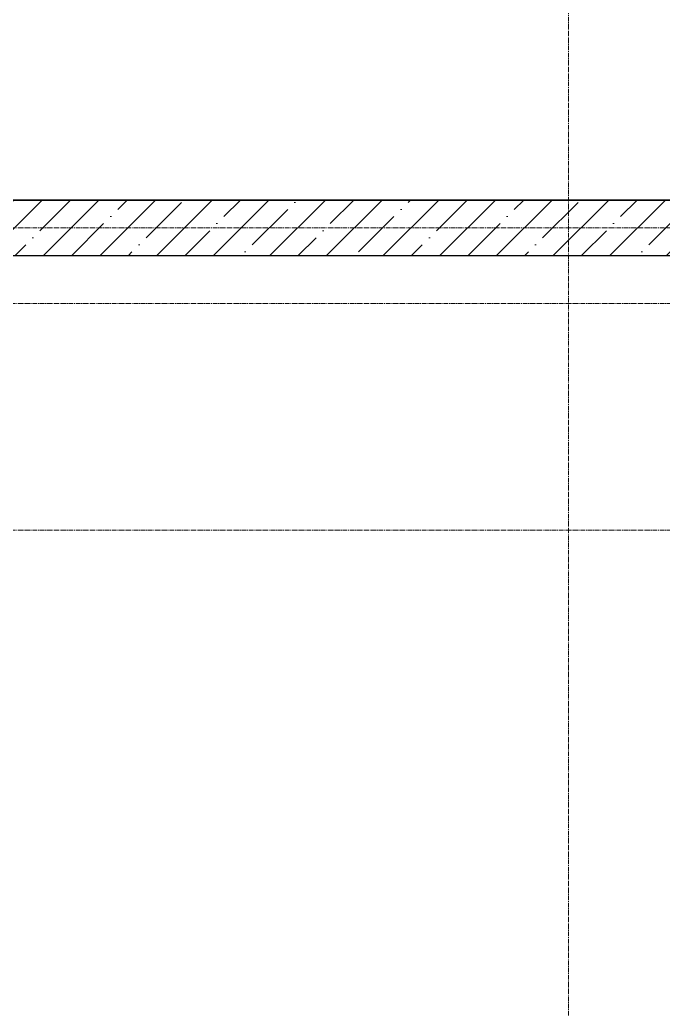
# Model space of a CAD drawing. Header units: millimetres. Extents: x -231292 to 573618, y -153144 to 564035.
# Drawn here: x 10909 to 13459, y -138745 to -134820 of the extents above; entities that cross this region are included whole.
import ezdxf

# ---------------------------------------------------------------- set-up
doc = ezdxf.new("R2010")
doc.units = ezdxf.units.MM
doc.linetypes.add('CENTER2', pattern=[28.575, 19.05, -3.175, 3.175, -3.175])
doc.layers.get('0').update_dxf_attribs({"color": 250})
for name, color, linetype, lineweight in [('АР_Стены ЖБ', 250, 'Continuous', 35), ('АР_Штриховка', 250, 'Continuous', 0), ('РД_Оси_100', 250, 'Continuous', 0)]:
    doc.layers.add(name, color=color, linetype=linetype, lineweight=lineweight)

# ---------------------------------------------------------------- blocks, each defined once
blk = doc.blocks.new('оси_рен')
at = {"layer": 'РД_Оси_100', "color": 251, "linetype": 'CENTER2', "true_color": 0x636466}
blk.add_line((1199852.916, 135558.25), (1199852.916, 223268.25), dxfattribs=at)
for points in [[(1225207.916, 149113.25), (1190197.958, 149113.25), (1189697.958, 149263.25)], [(1225207.916, 148813.25), (1190197.958, 148813.25), (1189697.958, 148663.25)], [(1225207.916, 147913.25), (1189697.958, 147913.25)]]:
    blk.add_lwpolyline(points, dxfattribs=at)

msp = doc.modelspace()

# ---------------------------------------------------------------- hatches: boundary and pattern name
at = {"layer": 'АР_Штриховка', "linetype": 'Continuous', "lineweight": 5, "true_color": 0x000000}
h = msp.add_hatch(dxfattribs=at)
h.set_pattern_fill('ANSI35', color=18, scale=25, style=0)
h.set_pattern_definition([(45, (8883.46, -162345.28), (-112.2532, 112.2532), []), (45, (8995.71, -162345.28), (-112.2532, 112.2532), [198.4375, -39.6875, 0, -39.6875])])
h.paths.add_polyline_path([(9003.458, -135535.288), (9003.458, -135755.288), (15583.458, -135755.283), (15583.458, -135535.283)], flags=0)

# ---------------------------------------------------------------- linework, layer by layer
msp.add_lwpolyline([(16573.458, -98570.283), (9003.458, -98570.283), (9003.458, -135535.288), (16573.458, -135535.288)], close=True)
at = {"layer": 'АР_Стены ЖБ', "color": 18, "linetype": 'Continuous', "lineweight": 30, "true_color": 0x000000}
for p, q in [((15583.458, -135535.283), (9003.458, -135535.288)), ((9003.458, -135755.288), (15583.458, -135755.283))]:
    msp.add_line(p, q, dxfattribs=at)

# ---------------------------------------------------------------- block references
at = {"rotation": 359.999868838025}
msp.add_blockref('оси_рен', (-1186769.82, -284755.728), dxfattribs=at)

doc.saveas('drawing.dxf')
